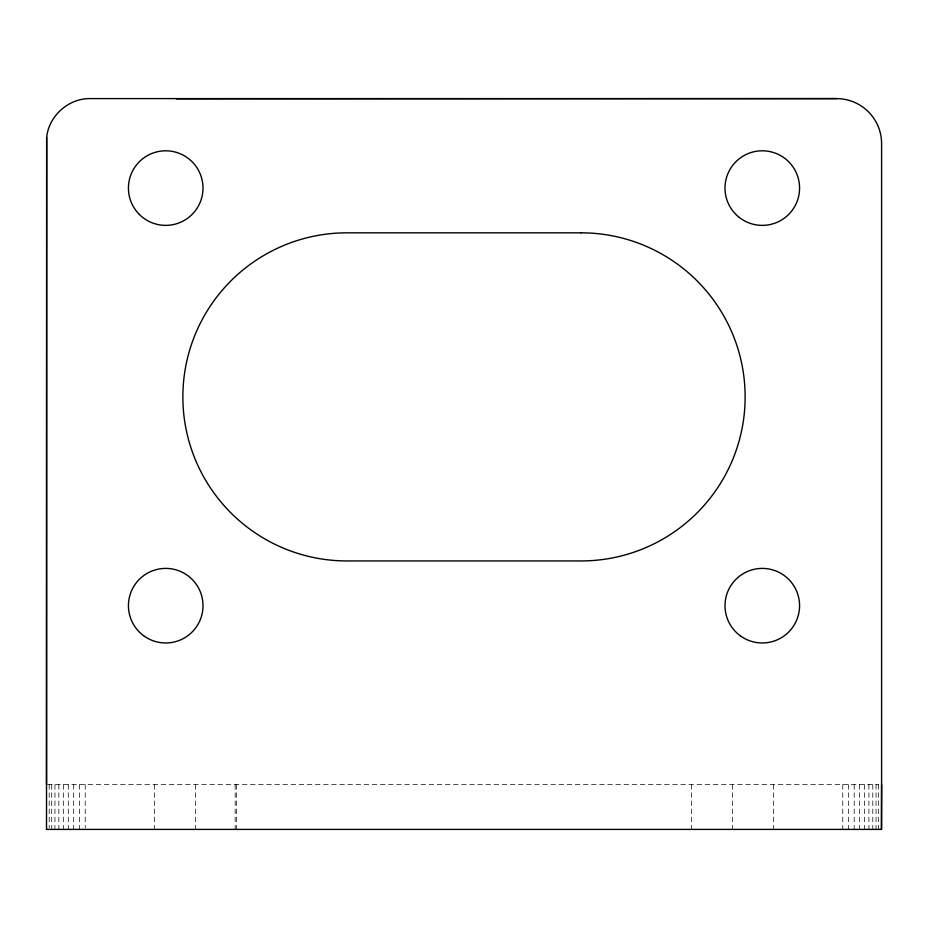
<?xml version="1.0" encoding="UTF-8"?>
<svg xmlns="http://www.w3.org/2000/svg" width="928" height="928" viewBox="0 0 928 928"><rect width="100%" height="100%" fill="white"/><g stroke="black" fill="none" stroke-linecap="round" stroke-linejoin="round"><path stroke-width="0.7" stroke-dasharray="4.64 3.48" d="M47.456 784.659L878.7 784.659M878.584 784.659L878.584 829.4M876.044 784.659L876.044 829.4M872.807 784.659L872.807 829.4M868.921 784.659L868.921 829.4M864.478 784.659L864.478 829.4M859.537 784.659L859.537 829.4M854.201 784.659L854.201 829.4M848.575 784.659L848.575 829.4M842.763 784.659L842.763 829.4M773.476 784.659L773.476 829.4M732.459 784.659L732.459 829.4M691.441 784.659L691.441 829.4M236.559 784.659L236.559 829.4M235.155 784.659L235.155 829.4M195.541 784.659L195.541 829.4M154.524 784.659L154.524 829.4M85.214 784.659L85.214 827.962M79.356 784.659L79.356 829.4M73.683 784.659L73.683 829.4M68.301 784.659L68.301 829.4M63.324 784.659L63.324 829.4M58.847 784.659L58.847 829.4M54.949 784.659L54.949 829.4M51.724 784.659L51.724 829.4M49.207 784.659L49.207 827.962"/><path stroke-width="1.39" d="M46.4 829.4L881.6 829.4L881.6 143.341A45.101 45.101 0 0 0 836.859 98.6L91.141 98.6C69.182 97.73 48.743 115.582 46.667 137.46L46.516 784.659M46.667 137.46L46.516 829.4M176.494 98.832L836.859 98.6M881.6 784.659L881.391 829.4M581.079 232.824L346.921 232.824A164.059 164.059 0 0 0 182.862 396.882A164.059 164.059 0 0 0 346.921 560.941L581.079 560.941A164.059 164.059 0 0 0 745.138 396.882A164.059 164.059 0 0 0 581.079 232.824M139.351 214.449A37.282 37.282 0 0 0 201.724 197.734A37.282 37.282 0 0 0 156.066 152.076A37.282 37.282 0 0 0 139.351 214.449M143.573 635.68A37.282 37.282 0 0 0 202.768 609.858A37.282 37.282 0 0 0 150.812 571.509A37.282 37.282 0 0 0 143.573 635.68M740.938 636.248A37.282 37.282 0 0 0 799.437 608.896A37.282 37.282 0 0 0 746.495 571.915A37.282 37.282 0 0 0 740.938 636.248M739.314 217.454A37.282 37.282 0 0 0 799.205 193.291A37.282 37.282 0 0 0 748.339 153.503A37.282 37.282 0 0 0 739.314 217.454"/></g></svg>
